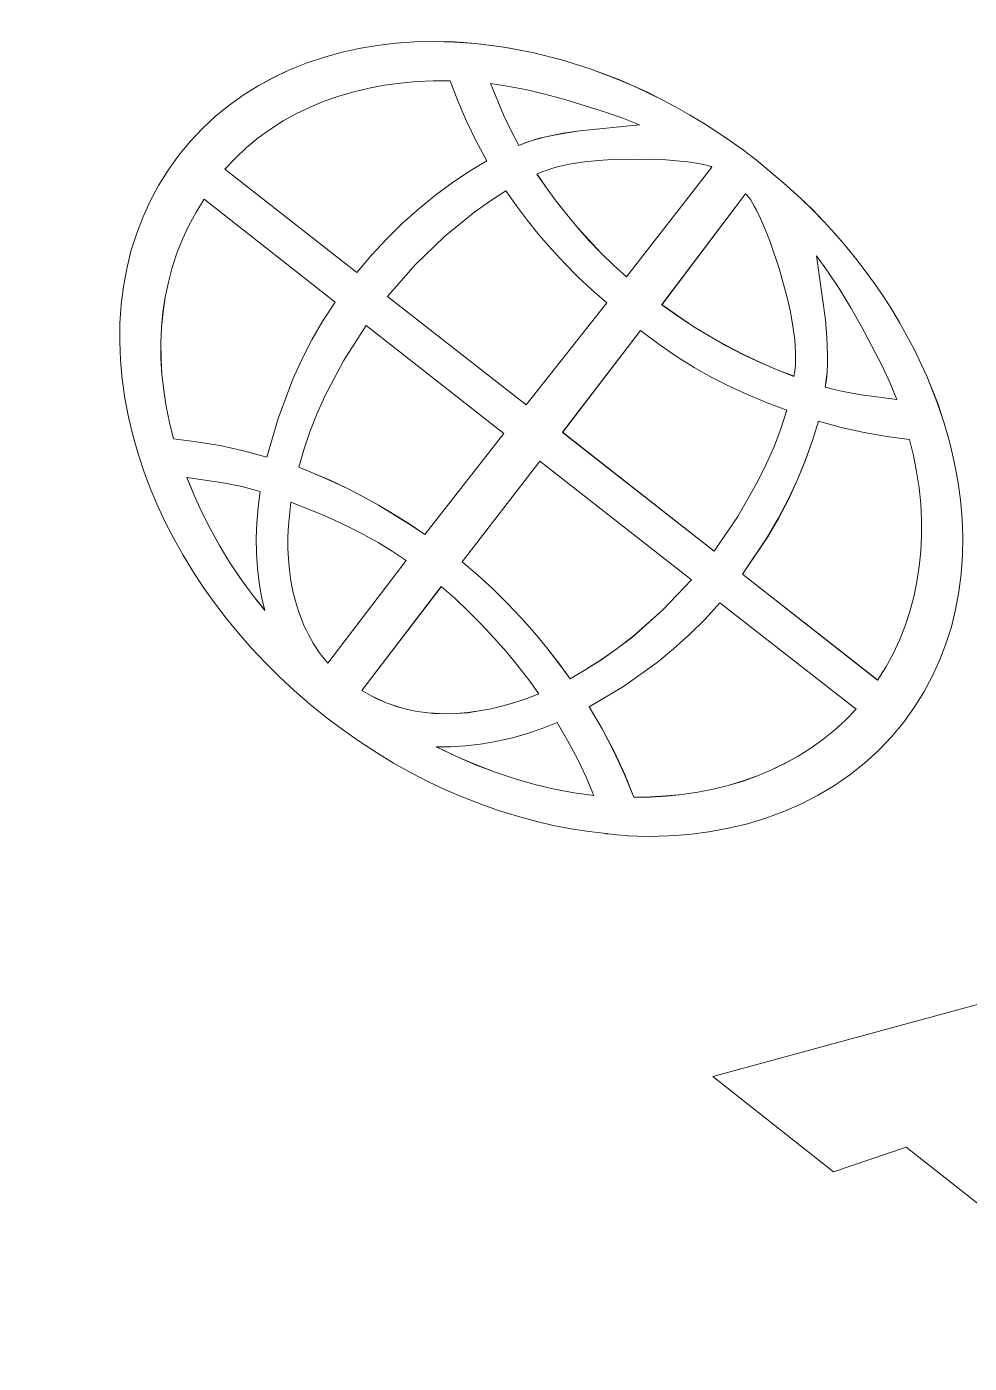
# Model space of a CAD drawing. Header units: millimetres. Extents: x -229914 to 856942, y -268655 to 87212.
# Drawn here: x -141200.6 to -141102.6, y 23760.2 to 23899.3 of the extents above; entities that cross this region are included whole.
import ezdxf

# ---------------------------------------------------------------- set-up
doc = ezdxf.new("R2010")
doc.units = ezdxf.units.MM

# ---------------------------------------------------------------- blocks, each defined once
blk = doc.blocks.new('Т912NEW')
at = {"color": 7, "linetype": 'Continuous', "lineweight": 15}
for p, q in [((-2978.85, -76.44), (-2980.5, -76.7)), ((-2978.85, -76.45), (-2980.5, -76.71)), ((-2977.18, -76.22), (-2978.85, -76.44)), ((-2977.18, -76.23), (-2978.85, -76.45)), ((-2978.85, -76.45), (-2978.85, -76.44)), ((-2975.52, -76.05), (-2977.18, -76.22)), ((-2975.52, -76.06), (-2977.18, -76.23)), ((-2977.18, -76.23), (-2977.18, -76.22)), ((-2973.85, -75.92), (-2975.52, -76.05)), ((-2973.85, -75.93), (-2975.52, -76.06)), ((-2975.52, -76.06), (-2975.52, -76.05)), ((-2972.16, -75.84), (-2973.85, -75.92)), ((-2972.16, -75.84), (-2973.85, -75.93)), ((-2973.85, -75.93), (-2973.85, -75.92)), ((-2970.45, -75.8), (-2972.16, -75.84)), ((-2970.45, -75.81), (-2972.16, -75.84)), ((-2972.16, -75.84), (-2972.16, -75.84)), ((-2966.75, -75.91), (-2970.45, -75.8)), ((-2970.45, -75.81), (-2970.45, -75.8)), ((-2966.75, -75.92), (-2970.45, -75.81)), ((-2964.41, -76.04), (-2966.75, -75.91)), ((-2966.75, -75.92), (-2966.75, -75.91)), ((-2964.41, -76.04), (-2966.75, -75.92)), ((-2962.7, -76.21), (-2964.41, -76.04)), ((-2962.7, -76.22), (-2964.41, -76.04)), ((-2964.41, -76.04), (-2964.41, -76.04)), ((-2961, -76.43), (-2962.7, -76.21)), ((-2962.7, -76.22), (-2962.7, -76.21)), ((-2961, -76.44), (-2962.7, -76.22)), ((-2959.33, -76.7), (-2961, -76.43)), ((-2961, -76.44), (-2961, -76.43)), ((-2959.33, -76.7), (-2961, -76.44)), ((-2985.32, -77.74), (-2986.88, -78.17)), ((-2985.32, -77.75), (-2986.88, -78.18)), ((-2983.74, -77.35), (-2985.32, -77.74)), ((-2983.74, -77.36), (-2985.32, -77.75)), ((-2985.32, -77.75), (-2985.32, -77.74)), ((-2982.13, -77.01), (-2983.74, -77.35)), ((-2982.13, -77.01), (-2983.74, -77.36)), ((-2983.74, -77.36), (-2983.74, -77.35)), ((-2980.5, -76.7), (-2982.13, -77.01)), ((-2980.5, -76.71), (-2982.13, -77.01)), ((-2982.13, -77.01), (-2982.13, -77.01)), ((-2980.5, -76.71), (-2980.5, -76.7)), ((-2957.68, -77.01), (-2959.33, -76.7)), ((-2957.68, -77.01), (-2959.33, -76.7)), ((-2959.33, -76.7), (-2959.33, -76.7)), ((-2956.05, -77.36), (-2957.68, -77.01)), ((-2956.05, -77.37), (-2957.68, -77.01)), ((-2957.68, -77.01), (-2957.68, -77.01)), ((-2954.44, -77.76), (-2956.05, -77.36)), ((-2956.05, -77.37), (-2956.05, -77.36)), ((-2954.44, -77.76), (-2956.05, -77.37)), ((-2952.86, -78.19), (-2954.44, -77.76)), ((-2952.86, -78.2), (-2954.44, -77.76)), ((-2954.44, -77.76), (-2954.44, -77.76)), ((-2989.92, -79.15), (-2992.84, -80.28)), ((-2989.92, -79.15), (-2992.84, -80.28)), ((-2986.88, -78.17), (-2989.92, -79.15)), ((-2986.88, -78.18), (-2989.92, -79.15)), ((-2989.92, -79.15), (-2989.92, -79.15)), ((-2986.88, -78.18), (-2986.88, -78.17)), ((-2973.83, -79.3), (-2973.75, -79.28)), ((-2973.75, -79.28), (-2973.71, -79.27)), ((-2973.71, -79.27), (-2973.7, -79.27)), ((-2973.7, -79.27), (-2973.68, -79.27)), ((-2973.68, -79.27), (-2973.67, -79.26)), ((-2973.67, -79.26), (-2973.65, -79.26)), ((-2973.65, -79.26), (-2973.47, -93.74)), ((-2969.12, -79.25), (-2969.17, -79.25)), ((-2969.17, -79.25), (-2968.79, -93.71)), ((-2969.17, -79.25), (-2968.79, -93.7)), ((-2969.07, -79.25), (-2969.12, -79.25)), ((-2969.02, -79.26), (-2969.07, -79.25)), ((-2968.96, -79.27), (-2969.02, -79.26)), ((-2968.84, -79.29), (-2968.96, -79.27)), ((-2951.3, -78.67), (-2952.86, -78.19)), ((-2952.86, -78.2), (-2952.86, -78.19)), ((-2951.3, -78.68), (-2952.86, -78.2)), ((-2949.78, -79.19), (-2951.3, -78.67)), ((-2951.3, -78.68), (-2951.3, -78.67)), ((-2949.78, -79.2), (-2951.3, -78.68)), ((-2948.28, -79.75), (-2949.78, -79.19)), ((-2949.78, -79.2), (-2949.78, -79.19)), ((-2948.28, -79.76), (-2949.78, -79.2)), ((-2992.84, -80.28), (-2995.65, -81.55)), ((-2992.84, -80.28), (-2995.65, -81.56)), ((-2992.84, -80.28), (-2992.84, -80.28)), ((-2986.73, -84.88), (-2982.25, -80.51)), ((-2986.73, -84.88), (-2982.26, -80.51)), ((-2982.25, -80.51), (-2984.05, -81.05)), ((-2977.86, -81.67), (-2975.95, -80.41)), ((-2975.95, -80.41), (-2975.15, -79.94)), ((-2975.15, -79.94), (-2974.48, -79.58)), ((-2974.48, -79.58), (-2974.21, -79.45)), ((-2974.21, -79.45), (-2974.09, -79.4)), ((-2974.09, -79.4), (-2973.98, -79.35)), ((-2973.98, -79.35), (-2973.88, -79.32)), ((-2973.88, -79.32), (-2973.83, -79.3)), ((-2968.7, -79.32), (-2968.84, -79.29)), ((-2968.56, -79.36), (-2968.7, -79.32)), ((-2968.4, -79.41), (-2968.56, -79.36)), ((-2968.05, -79.54), (-2968.4, -79.41)), ((-2967.66, -79.69), (-2968.05, -79.54)), ((-2967.23, -79.88), (-2967.66, -79.69)), ((-2966.28, -80.34), (-2967.23, -79.88)), ((-2965.2, -80.91), (-2966.28, -80.34)), ((-2957.49, -80.23), (-2959.38, -79.71)), ((-2959.38, -79.71), (-2954.49, -84.33)), ((-2959.37, -79.71), (-2954.49, -84.32)), ((-2955.43, -80.89), (-2957.49, -80.23)), ((-2945.37, -80.98), (-2948.28, -79.75)), ((-2948.28, -79.76), (-2948.28, -79.75)), ((-2945.37, -80.99), (-2948.28, -79.76)), ((-2995.65, -81.55), (-2998.33, -82.96)), ((-2995.65, -81.56), (-2998.33, -82.97)), ((-2995.65, -81.56), (-2995.65, -81.55)), ((-2985.97, -81.71), (-2989.99, -83.27)), ((-2984.05, -81.05), (-2985.97, -81.71)), ((-2980.02, -83.27), (-2977.86, -81.67)), ((-2964.05, -81.58), (-2965.2, -80.91)), ((-2961.58, -83.16), (-2964.05, -81.58)), ((-2953.29, -81.67), (-2955.43, -80.89)), ((-2951.12, -82.54), (-2953.29, -81.67)), ((-2942.59, -82.36), (-2945.37, -80.98)), ((-2945.37, -80.99), (-2945.37, -80.98)), ((-2942.59, -82.36), (-2945.37, -80.99)), ((-2998.33, -82.96), (-3000.88, -84.51)), ((-2998.33, -82.97), (-3000.88, -84.51)), ((-2998.33, -82.97), (-2998.33, -82.96)), ((-2989.99, -83.27), (-2991.96, -84.14)), ((-2982.26, -85.11), (-2980.02, -83.27)), ((-2959.06, -84.98), (-2961.58, -83.16)), ((-2946.97, -84.39), (-2951.12, -82.54)), ((-2939.94, -83.87), (-2942.59, -82.36)), ((-2939.94, -83.88), (-2942.59, -82.36)), ((-2942.59, -82.36), (-2942.59, -82.36)), ((-3000.88, -84.51), (-3002.68, -85.74)), ((-3000.88, -84.51), (-3002.68, -85.75)), ((-3000.88, -84.51), (-3000.88, -84.51)), ((-2991.96, -84.14), (-2993.83, -85.03)), ((-2954.49, -84.33), (-2954.49, -84.32)), ((-2954.49, -84.32), (-2953.22, -85.68)), ((-2954.49, -84.33), (-2953.22, -85.69)), ((-2945.13, -85.31), (-2946.97, -84.39)), ((-2938.13, -85.05), (-2939.94, -83.87)), ((-2939.94, -83.88), (-2939.94, -83.87)), ((-2938.13, -85.05), (-2939.94, -83.88)), ((-3002.68, -85.74), (-3004.4, -87.04)), ((-3002.68, -85.75), (-3004.4, -87.04)), ((-3002.68, -85.75), (-3002.68, -85.74)), ((-2995.56, -85.93), (-2997.07, -86.81)), ((-2993.83, -85.03), (-2995.56, -85.93)), ((-2989.01, -87.43), (-2987.92, -86.14)), ((-2989.01, -87.44), (-2987.92, -86.15)), ((-2987.92, -86.15), (-2986.73, -84.88)), ((-2987.92, -86.14), (-2986.73, -84.88)), ((-2987.92, -86.15), (-2987.92, -86.14)), ((-2986.73, -84.88), (-2986.73, -84.88)), ((-2984.35, -87.1), (-2983.33, -86.09)), ((-2983.33, -86.09), (-2982.26, -85.11)), ((-2957.86, -85.95), (-2959.06, -84.98)), ((-2956.73, -86.95), (-2957.86, -85.95)), ((-2953.22, -85.68), (-2952.03, -87.07)), ((-2953.22, -85.69), (-2953.22, -85.68)), ((-2953.22, -85.69), (-2952.03, -87.07)), ((-2943.52, -86.2), (-2946.72, -88.14)), ((-2943.53, -86.2), (-2946.72, -88.13)), ((-2943.52, -86.2), (-2945.13, -85.31)), ((-2936.39, -86.29), (-2938.13, -85.05)), ((-2936.39, -86.3), (-2938.13, -85.05)), ((-2938.13, -85.05), (-2938.13, -85.05)), ((-3004.4, -87.04), (-3005.93, -88.32)), ((-3004.4, -87.04), (-3005.93, -88.33)), ((-3004.4, -87.04), (-3004.4, -87.04)), ((-2997.07, -86.81), (-2994, -88.51)), ((-2997.07, -86.81), (-2994, -88.51)), ((-2989.52, -88.08), (-2989.01, -87.43)), ((-2989.52, -88.09), (-2989.01, -87.44)), ((-2989.01, -87.44), (-2989.01, -87.43)), ((-2985.3, -88.12), (-2984.35, -87.1)), ((-2955.69, -87.96), (-2956.73, -86.95)), ((-2952.03, -87.07), (-2951.49, -87.77)), ((-2952.03, -87.07), (-2951.49, -87.76)), ((-2952.03, -87.07), (-2952.03, -87.07)), ((-2934.8, -87.55), (-2936.39, -86.29)), ((-2936.39, -86.3), (-2936.39, -86.29)), ((-2934.8, -87.55), (-2936.39, -86.3)), ((-2933.28, -88.86), (-2934.8, -87.55)), ((-2933.28, -88.87), (-2934.8, -87.55)), ((-2934.8, -87.55), (-2934.8, -87.55)), ((-3005.93, -88.32), (-3007.39, -89.66)), ((-3005.93, -88.33), (-3007.39, -89.66)), ((-3005.93, -88.33), (-3005.93, -88.32)), ((-2994, -88.51), (-2992.39, -89.3)), ((-2994, -88.51), (-2992.39, -89.3)), ((-2994, -88.51), (-2994, -88.51)), ((-2990.39, -89.37), (-2989.98, -88.73)), ((-2990.39, -89.38), (-2989.98, -88.74)), ((-2989.98, -88.73), (-2989.52, -88.08)), ((-2989.98, -88.74), (-2989.52, -88.09)), ((-2989.98, -88.74), (-2989.98, -88.73)), ((-2989.52, -88.09), (-2989.52, -88.08)), ((-2986.14, -89.15), (-2985.3, -88.12)), ((-2954.76, -88.98), (-2955.69, -87.96)), ((-2954.36, -89.49), (-2954.76, -88.98)), ((-2951.49, -87.76), (-2950.99, -88.45)), ((-2951.49, -87.77), (-2951.49, -87.76)), ((-2951.49, -87.77), (-2950.99, -88.46)), ((-2950.99, -88.45), (-2950.55, -89.14)), ((-2950.99, -88.46), (-2950.99, -88.45)), ((-2950.99, -88.46), (-2950.55, -89.15)), ((-2949.26, -89.43), (-2948.39, -89.02)), ((-2949.26, -89.43), (-2948.39, -89.02)), ((-2948.39, -89.02), (-2946.72, -88.13)), ((-2948.39, -89.02), (-2946.72, -88.14)), ((-2948.39, -89.02), (-2948.39, -89.02)), ((-2946.72, -88.14), (-2946.72, -88.13)), ((-2939.91, -88.62), (-2941.93, -89.85)), ((-2938.54, -89.69), (-2939.91, -88.62)), ((-2931.84, -90.23), (-2933.28, -88.86)), ((-2933.28, -88.87), (-2933.28, -88.86)), ((-2931.84, -90.24), (-2933.28, -88.87)), ((-3007.39, -89.66), (-3008.77, -91.05)), ((-3007.39, -89.66), (-3008.77, -91.05)), ((-3007.39, -89.66), (-3007.39, -89.66)), ((-3001.9, -90.29), (-3003.19, -91.42)), ((-3000.54, -89.2), (-3001.9, -90.29)), ((-2998.61, -90.33), (-3000.54, -89.2)), ((-2996.58, -91.41), (-2998.61, -90.33)), ((-2990.74, -90.02), (-2992.39, -89.3)), ((-2990.74, -90.01), (-2992.39, -89.3)), ((-2992.39, -89.3), (-2992.39, -89.3)), ((-2990.74, -90.01), (-2990.39, -89.37)), ((-2990.74, -90.02), (-2990.39, -89.38)), ((-2990.74, -90.02), (-2990.74, -90.01)), ((-2990.39, -89.38), (-2990.39, -89.37)), ((-2987.15, -90.67), (-2986.85, -90.17)), ((-2986.85, -90.17), (-2986.51, -89.66)), ((-2986.51, -89.66), (-2986.14, -89.15)), ((-2953.99, -89.99), (-2954.36, -89.49)), ((-2953.66, -90.49), (-2953.99, -89.99)), ((-2950.55, -89.14), (-2950.16, -89.82)), ((-2950.55, -89.15), (-2950.55, -89.14)), ((-2950.55, -89.15), (-2950.16, -89.82)), ((-2950.16, -89.82), (-2949.26, -89.43)), ((-2950.16, -89.82), (-2949.26, -89.43)), ((-2950.16, -89.82), (-2950.16, -89.82)), ((-2949.26, -89.43), (-2949.26, -89.43)), ((-2941.93, -89.85), (-2944.05, -91.01)), ((-2937.23, -90.8), (-2938.54, -89.69)), ((-2930.49, -91.65), (-2931.84, -90.23)), ((-2931.84, -90.24), (-2931.84, -90.23)), ((-2930.49, -91.66), (-2931.84, -90.24)), ((-3008.77, -91.05), (-3010.05, -92.48)), ((-3008.77, -91.05), (-3010.05, -92.49)), ((-3008.77, -91.05), (-3008.77, -91.05)), ((-3003.19, -91.42), (-3004.41, -92.59)), ((-2994.49, -92.42), (-2996.58, -91.41)), ((-2987.41, -91.17), (-2987.15, -90.67)), ((-2987.41, -91.17), (-2985.76, -91.67)), ((-2987.4, -91.17), (-2985.76, -91.66)), ((-2984.09, -92.12), (-2985.76, -91.66)), ((-2985.76, -91.67), (-2985.76, -91.66)), ((-2984.09, -92.13), (-2985.76, -91.67)), ((-2957.02, -92.03), (-2955.17, -91.53)), ((-2957.02, -92.04), (-2955.17, -91.54)), ((-2953.39, -90.97), (-2955.17, -91.53)), ((-2953.39, -90.98), (-2955.17, -91.54)), ((-2955.17, -91.54), (-2955.17, -91.53)), ((-2953.39, -90.98), (-2953.66, -90.49)), ((-2944.05, -91.01), (-2946.24, -92.08)), ((-2935.98, -91.95), (-2937.23, -90.8)), ((-2929.23, -93.13), (-2930.49, -91.65)), ((-2930.49, -91.66), (-2930.49, -91.65)), ((-2929.23, -93.13), (-2930.49, -91.66)), ((-3010.05, -92.48), (-3011.25, -93.97)), ((-3010.05, -92.49), (-3011.25, -93.98)), ((-3010.05, -92.49), (-3010.05, -92.48)), ((-3004.41, -92.59), (-3005.57, -93.8)), ((-2992.35, -93.32), (-2994.49, -92.42)), ((-2982.38, -92.53), (-2984.09, -92.12)), ((-2984.09, -92.13), (-2984.09, -92.12)), ((-2982.38, -92.53), (-2984.09, -92.13)), ((-2980.65, -92.89), (-2982.38, -92.53)), ((-2980.65, -92.88), (-2982.38, -92.53)), ((-2982.38, -92.53), (-2982.38, -92.53)), ((-2978.89, -93.18), (-2980.65, -92.88)), ((-2980.65, -92.89), (-2980.65, -92.88)), ((-2978.89, -93.19), (-2980.65, -92.89)), ((-2977.11, -93.43), (-2978.89, -93.18)), ((-2978.89, -93.19), (-2978.89, -93.18)), ((-2977.11, -93.44), (-2978.89, -93.19)), ((-2964.76, -93.42), (-2962.78, -93.17)), ((-2964.76, -93.42), (-2962.78, -93.17)), ((-2962.78, -93.17), (-2960.82, -92.85)), ((-2962.78, -93.17), (-2960.82, -92.86)), ((-2962.78, -93.17), (-2962.78, -93.17)), ((-2960.82, -92.85), (-2958.9, -92.47)), ((-2960.82, -92.86), (-2958.9, -92.48)), ((-2960.82, -92.86), (-2960.82, -92.85)), ((-2958.9, -92.47), (-2957.02, -92.03)), ((-2958.9, -92.48), (-2957.02, -92.04)), ((-2958.9, -92.48), (-2958.9, -92.47)), ((-2957.02, -92.04), (-2957.02, -92.03)), ((-2948.5, -93.05), (-2946.24, -92.08)), ((-2948.5, -93.05), (-2947.72, -95.01)), ((-2948.5, -93.05), (-2947.72, -95)), ((-2934.81, -93.15), (-2935.98, -91.95)), ((-2933.71, -94.4), (-2934.81, -93.15)), ((-2928.06, -94.65), (-2929.23, -93.13)), ((-2928.06, -94.65), (-2929.23, -93.13)), ((-2929.23, -93.13), (-2929.23, -93.13)), ((-3011.25, -93.97), (-3012.36, -95.5)), ((-3011.25, -93.98), (-3012.36, -95.51)), ((-3011.25, -93.98), (-3011.25, -93.97)), ((-3005.57, -93.8), (-3006.65, -95.05)), ((-2992.35, -93.32), (-2993.09, -95.3)), ((-2992.35, -93.32), (-2993.09, -95.29)), ((-2988.86, -94.55), (-2989.47, -96.37)), ((-2988.86, -94.55), (-2987.03, -95.09)), ((-2975.29, -93.61), (-2977.11, -93.43)), ((-2977.11, -93.44), (-2977.11, -93.43)), ((-2975.29, -93.62), (-2977.11, -93.44)), ((-2973.47, -93.73), (-2975.29, -93.61)), ((-2975.29, -93.62), (-2975.29, -93.61)), ((-2973.47, -93.74), (-2975.29, -93.62)), ((-2968.79, -93.7), (-2966.76, -93.59)), ((-2968.79, -93.71), (-2966.76, -93.6)), ((-2968.79, -93.71), (-2968.79, -93.7)), ((-2966.76, -93.6), (-2964.76, -93.42)), ((-2966.76, -93.59), (-2964.76, -93.42)), ((-2966.76, -93.6), (-2966.76, -93.59)), ((-2964.76, -93.42), (-2964.76, -93.42)), ((-2951.78, -94.21), (-2953.87, -94.87)), ((-2951.78, -94.21), (-2951.1, -96.02)), ((-2932.68, -95.68), (-2933.71, -94.4)), ((-3012.36, -95.5), (-3013.38, -97.08)), ((-3012.36, -95.51), (-3013.38, -97.09)), ((-3012.36, -95.51), (-3012.36, -95.5)), ((-3006.65, -95.05), (-3007.66, -96.34)), ((-2993.75, -97.34), (-2993.09, -95.29)), ((-2993.75, -97.35), (-2993.09, -95.3)), ((-2993.09, -95.3), (-2993.09, -95.29)), ((-2987.03, -95.09), (-2985.17, -95.56)), ((-2985.17, -95.56), (-2983.28, -95.98)), ((-2983.28, -95.98), (-2981.36, -96.33)), ((-2957.95, -95.96), (-2959.99, -96.38)), ((-2955.92, -95.46), (-2957.95, -95.96)), ((-2953.87, -94.87), (-2955.92, -95.46)), ((-2947.72, -95), (-2947.03, -97.03)), ((-2947.72, -95.01), (-2947.72, -95)), ((-2947.72, -95.01), (-2947.03, -97.04)), ((-2931.73, -97), (-2932.68, -95.68)), ((-2926.99, -96.21), (-2928.06, -94.65)), ((-2926.99, -96.22), (-2928.06, -94.65)), ((-2928.06, -94.65), (-2928.06, -94.65)), ((-3013.38, -97.08), (-3014.3, -98.7)), ((-3013.38, -97.09), (-3014.3, -98.7)), ((-3013.38, -97.09), (-3013.38, -97.08)), ((-3007.66, -96.34), (-3008.6, -97.66)), ((-2994.31, -99.46), (-2993.75, -97.34)), ((-2994.31, -99.46), (-2993.75, -97.35)), ((-2993.75, -97.35), (-2993.75, -97.34)), ((-2990.02, -98.27), (-2989.47, -96.37)), ((-2981.36, -96.33), (-2979.41, -96.62)), ((-2979.41, -96.62), (-2977.43, -96.86)), ((-2977.43, -96.86), (-2975.43, -97.03)), ((-2975.43, -97.03), (-2973.39, -97.14)), ((-2973.39, -97.14), (-2973.33, -110.65)), ((-2966.48, -97.12), (-2968.87, -97.19)), ((-2968.87, -97.19), (-2968.6, -110.54)), ((-2968.87, -97.19), (-2968.6, -110.53)), ((-2964.23, -96.96), (-2966.48, -97.12)), ((-2962.08, -96.71), (-2964.23, -96.96)), ((-2959.99, -96.38), (-2962.08, -96.71)), ((-2950.49, -97.9), (-2951.1, -96.02)), ((-2947.03, -97.03), (-2946.41, -99.13)), ((-2947.03, -97.04), (-2947.03, -97.03)), ((-2947.03, -97.04), (-2946.41, -99.13)), ((-2930.86, -98.35), (-2931.73, -97)), ((-2926.01, -97.82), (-2926.99, -96.21)), ((-2926.99, -96.22), (-2926.99, -96.21)), ((-2926.01, -97.83), (-2926.99, -96.22)), ((-3014.3, -98.7), (-3015.11, -100.35)), ((-3014.3, -98.7), (-3015.11, -100.36)), ((-3014.3, -98.7), (-3014.3, -98.7)), ((-3008.6, -97.66), (-3009.45, -99.02)), ((-2990.89, -102.24), (-2990.02, -98.27)), ((-2949.97, -99.84), (-2950.49, -97.9)), ((-2930.06, -99.74), (-2930.86, -98.35)), ((-2925.13, -99.48), (-2926.01, -97.82)), ((-2926.01, -97.83), (-2926.01, -97.82)), ((-2925.13, -99.48), (-2926.01, -97.83)), ((-3009.45, -99.02), (-3010.22, -100.41)), ((-2994.79, -101.64), (-2994.31, -99.46)), ((-2994.79, -101.64), (-2994.31, -99.46)), ((-2994.31, -99.46), (-2994.31, -99.46)), ((-2949.52, -101.85), (-2949.97, -99.84)), ((-2946.41, -99.13), (-2945.89, -101.29)), ((-2946.41, -99.13), (-2945.89, -101.28)), ((-2946.41, -99.13), (-2946.41, -99.13)), ((-2929.35, -101.16), (-2930.06, -99.74)), ((-2924.35, -101.17), (-2925.13, -99.48)), ((-2924.35, -101.17), (-2925.13, -99.48)), ((-2925.13, -99.48), (-2925.13, -99.48)), ((-3015.11, -100.35), (-3015.82, -102.04)), ((-3015.11, -100.36), (-3015.82, -102.05)), ((-3015.11, -100.36), (-3015.11, -100.35)), ((-3010.22, -100.41), (-3010.91, -101.83)), ((-2945.89, -101.28), (-2945.46, -103.49)), ((-2945.89, -101.29), (-2945.89, -101.28)), ((-2945.89, -101.29), (-2945.46, -103.5)), ((-2928.71, -102.62), (-2929.35, -101.16)), ((-2923.69, -102.89), (-2924.35, -101.17)), ((-2923.69, -102.9), (-2924.35, -101.17)), ((-2924.35, -101.17), (-2924.35, -101.17)), ((-3015.82, -102.04), (-3016.43, -103.77)), ((-3015.82, -102.05), (-3016.43, -103.78)), ((-3015.82, -102.05), (-3015.82, -102.04)), ((-3010.91, -101.83), (-3011.51, -103.28)), ((-2995.17, -103.87), (-2994.79, -101.64)), ((-2995.17, -103.87), (-2994.79, -101.64)), ((-2994.79, -101.64), (-2994.79, -101.64)), ((-2991.44, -106.44), (-2990.89, -102.24)), ((-2948.88, -106.01), (-2949.52, -101.85)), ((-2928.17, -104.1), (-2928.71, -102.62)), ((-2923.13, -104.66), (-2923.69, -102.89)), ((-2923.69, -102.9), (-2923.69, -102.89)), ((-2923.13, -104.66), (-2923.69, -102.9)), ((-3016.43, -103.77), (-3016.93, -105.53)), ((-3016.43, -103.78), (-3016.93, -105.54)), ((-3016.43, -103.78), (-3016.43, -103.77)), ((-3011.51, -103.28), (-3012.02, -104.77)), ((-2995.44, -106.16), (-2995.17, -103.87)), ((-2995.44, -106.15), (-2995.17, -103.87)), ((-2995.17, -103.87), (-2995.17, -103.87)), ((-2945.46, -103.49), (-2945.12, -105.75)), ((-2945.46, -103.5), (-2945.46, -103.49)), ((-2945.46, -103.5), (-2945.12, -105.76)), ((-2927.72, -105.61), (-2928.17, -104.1)), ((-3016.93, -105.53), (-3017.32, -107.32)), ((-3016.93, -105.54), (-3017.32, -107.32)), ((-3016.93, -105.54), (-3016.93, -105.53)), ((-3012.02, -104.77), (-3012.44, -106.28)), ((-2927.35, -107.14), (-2927.72, -105.61)), ((-2922.68, -106.45), (-2923.13, -104.66)), ((-2922.68, -106.46), (-2923.13, -104.66)), ((-2923.13, -104.66), (-2923.13, -104.66)), ((-3012.44, -106.28), (-3012.77, -107.82)), ((-2995.62, -108.47), (-2995.44, -106.15)), ((-2995.62, -108.48), (-2995.44, -106.16)), ((-2995.44, -106.16), (-2995.44, -106.15)), ((-2991.64, -110.8), (-2991.44, -106.44)), ((-2948.56, -110.38), (-2948.88, -106.01)), ((-2945.12, -105.75), (-2944.76, -110.42)), ((-2945.12, -105.76), (-2945.12, -105.75)), ((-2945.12, -105.76), (-2944.76, -110.43)), ((-2922.36, -108.28), (-2922.68, -106.45)), ((-2922.68, -106.46), (-2922.68, -106.45)), ((-2922.36, -108.28), (-2922.68, -106.46)), ((-3017.32, -107.32), (-3017.59, -109.13)), ((-3017.32, -107.32), (-3017.59, -109.14)), ((-3017.32, -107.32), (-3017.32, -107.32)), ((-3012.77, -107.82), (-3012.99, -109.39)), ((-2995.69, -110.84), (-2995.62, -108.47)), ((-2995.69, -110.84), (-2995.62, -108.48)), ((-2995.62, -108.48), (-2995.62, -108.47)), ((-2927.07, -108.7), (-2927.35, -107.14)), ((-2922.14, -110.13), (-2922.36, -108.28)), ((-2922.14, -110.13), (-2922.36, -108.28)), ((-2922.36, -108.28), (-2922.36, -108.28)), ((-3017.59, -109.13), (-3017.74, -110.97)), ((-3017.59, -109.14), (-3017.74, -110.98)), ((-3017.59, -109.14), (-3017.59, -109.13)), ((-3012.99, -109.39), (-3013.12, -110.98)), ((-2926.89, -110.29), (-2927.07, -108.7)), ((-3017.74, -110.97), (-3017.78, -112.84)), ((-3017.74, -110.98), (-3017.78, -112.84)), ((-3017.74, -110.98), (-3017.74, -110.97)), ((-3013.12, -110.98), (-2995.69, -110.84)), ((-3013.12, -110.98), (-2995.69, -110.84)), ((-2995.69, -110.84), (-2995.69, -110.84)), ((-2973.33, -110.65), (-2991.64, -110.8)), ((-2973.33, -110.65), (-2991.64, -110.8)), ((-2968.6, -110.53), (-2948.56, -110.37)), ((-2968.6, -110.54), (-2948.56, -110.38)), ((-2968.6, -110.54), (-2968.6, -110.53)), ((-2944.76, -110.42), (-2926.89, -110.28)), ((-2944.76, -110.43), (-2926.89, -110.29)), ((-2944.76, -110.43), (-2944.76, -110.42)), ((-2922.05, -112.01), (-2922.14, -110.13)), ((-2922.05, -112.01), (-2922.14, -110.13)), ((-2922.14, -110.13), (-2922.14, -110.13)), ((-2922.09, -114), (-2922.05, -112.01)), ((-2922.05, -112.01), (-2922.05, -112.01)), ((-3017.78, -112.84), (-3017.69, -114.73)), ((-3017.78, -112.84), (-3017.78, -112.84)), ((-2926.76, -114.06), (-2944.73, -114.23)), ((-2926.91, -115.61), (-2926.76, -114.06)), ((-2926.91, -115.61), (-2926.76, -114.06)), ((-2922.27, -115.97), (-2922.09, -114)), ((-3017.69, -114.73), (-3017.48, -116.6)), ((-3012.88, -114.78), (-2995.54, -114.65)), ((-3012.69, -116.36), (-3012.88, -114.78)), ((-3012.69, -116.35), (-3012.88, -114.78)), ((-2995.54, -114.65), (-2995.32, -116.97)), ((-2991.5, -114.57), (-2973.31, -114.42)), ((-2991.06, -118.9), (-2991.5, -114.57)), ((-2991.06, -118.89), (-2991.5, -114.57)), ((-2973.31, -114.42), (-2973.16, -127.78)), ((-2948.56, -114.18), (-2968.58, -114.34)), ((-2968.58, -114.34), (-2968.36, -127.57)), ((-2968.58, -114.34), (-2968.36, -127.56)), ((-2948.92, -118.5), (-2948.56, -114.18)), ((-2948.92, -118.49), (-2948.56, -114.18)), ((-2944.73, -114.23), (-2944.88, -116.52)), ((-3017.48, -116.6), (-3017.14, -118.44)), ((-3012.41, -117.91), (-3012.69, -116.35)), ((-3012.69, -116.36), (-3012.69, -116.35)), ((-3012.41, -117.91), (-3012.69, -116.36)), ((-2944.88, -116.52), (-2945.15, -118.77)), ((-2927.16, -117.15), (-2926.91, -115.61)), ((-2927.16, -117.14), (-2926.91, -115.61)), ((-2926.91, -115.61), (-2926.91, -115.61)), ((-2922.58, -117.91), (-2922.27, -115.97)), ((-3012.03, -119.44), (-3012.41, -117.91)), ((-3012.03, -119.44), (-3012.41, -117.91)), ((-3012.41, -117.91), (-3012.41, -117.91)), ((-2995.32, -116.97), (-2994.98, -119.25)), ((-2927.49, -118.66), (-2927.16, -117.14)), ((-2927.49, -118.67), (-2927.16, -117.15)), ((-2927.16, -117.15), (-2927.16, -117.14)), ((-2923.01, -119.81), (-2922.58, -117.91)), ((-3017.14, -118.44), (-3016.69, -120.24)), ((-3011.58, -120.94), (-3012.03, -119.44)), ((-3011.58, -120.94), (-3012.03, -119.44)), ((-3012.03, -119.44), (-3012.03, -119.44)), ((-2994.98, -119.25), (-2994.53, -121.48)), ((-2990.28, -123), (-2991.06, -118.89)), ((-2991.06, -118.9), (-2991.06, -118.89)), ((-2990.28, -123.01), (-2991.06, -118.9)), ((-2949.63, -122.61), (-2948.92, -118.49)), ((-2949.63, -122.62), (-2948.92, -118.5)), ((-2948.92, -118.5), (-2948.92, -118.49)), ((-2945.15, -118.77), (-2945.52, -120.98)), ((-2927.92, -120.15), (-2927.49, -118.66)), ((-2927.92, -120.16), (-2927.49, -118.67)), ((-2927.49, -118.67), (-2927.49, -118.66)), ((-3016.69, -120.24), (-3016.12, -122.01)), ((-3011.03, -122.41), (-3011.58, -120.94)), ((-3011.03, -122.41), (-3011.58, -120.94)), ((-3011.58, -120.94), (-3011.58, -120.94)), ((-2945.52, -120.98), (-2945.98, -123.14)), ((-2928.43, -121.62), (-2927.92, -120.15)), ((-2928.43, -121.63), (-2927.92, -120.16)), ((-2927.92, -120.16), (-2927.92, -120.15)), ((-2923.57, -121.68), (-2923.01, -119.81)), ((-3016.12, -122.01), (-3015.45, -123.75)), ((-3010.4, -123.85), (-3011.03, -122.41)), ((-3011.03, -122.41), (-3011.03, -122.41)), ((-2994.53, -121.48), (-2993.99, -123.66)), ((-2929.03, -123.06), (-2928.43, -121.62)), ((-2929.03, -123.07), (-2928.43, -121.63)), ((-2928.43, -121.63), (-2928.43, -121.62)), ((-2924.26, -123.52), (-2923.57, -121.68)), ((-3015.45, -123.75), (-3014.66, -125.45)), ((-3010.4, -123.85), (-3011.03, -122.41)), ((-2993.99, -123.66), (-2992.64, -127.84)), ((-2989.77, -124.97), (-2990.28, -123)), ((-2990.28, -123.01), (-2990.28, -123)), ((-2989.77, -124.97), (-2990.28, -123.01)), ((-2950.12, -124.59), (-2949.63, -122.61)), ((-2950.12, -124.59), (-2949.63, -122.62)), ((-2949.63, -122.62), (-2949.63, -122.61)), ((-2945.98, -123.14), (-2947.17, -127.28)), ((-2929.71, -124.48), (-2929.03, -123.06)), ((-2929.71, -124.48), (-2929.03, -123.07)), ((-2929.03, -123.07), (-2929.03, -123.06)), ((-2925.06, -125.31), (-2924.26, -123.52)), ((-3009.69, -125.26), (-3010.4, -123.85)), ((-3009.69, -125.26), (-3010.4, -123.85)), ((-3010.4, -123.85), (-3010.4, -123.85)), ((-2989.18, -126.88), (-2989.77, -124.97)), ((-2989.18, -126.87), (-2989.77, -124.97)), ((-2989.77, -124.97), (-2989.77, -124.97)), ((-2950.68, -126.5), (-2950.12, -124.59)), ((-2950.68, -126.49), (-2950.12, -124.59)), ((-2950.12, -124.59), (-2950.12, -124.59)), ((-2930.47, -125.87), (-2929.71, -124.48)), ((-2930.47, -125.86), (-2929.71, -124.48)), ((-2929.71, -124.48), (-2929.71, -124.48)), ((-3014.66, -125.45), (-3013.78, -127.11)), ((-3008.9, -126.64), (-3009.69, -125.26)), ((-3008.9, -126.63), (-3009.69, -125.26)), ((-3009.69, -125.26), (-3009.69, -125.26)), ((-2951.31, -128.34), (-2950.68, -126.49)), ((-2951.31, -128.34), (-2950.68, -126.5)), ((-2950.68, -126.5), (-2950.68, -126.49)), ((-2931.3, -127.21), (-2930.47, -125.86)), ((-2931.3, -127.22), (-2930.47, -125.87)), ((-2930.47, -125.87), (-2930.47, -125.86)), ((-2925.99, -127.06), (-2925.06, -125.31)), ((-2914.61, -153.25), (-2894.13, -125.29)), ((-2914.61, -153.25), (-2894.13, -125.3)), ((-3013.78, -127.11), (-3012.78, -128.73)), ((-3008.03, -127.97), (-3008.9, -126.63)), ((-3008.9, -126.64), (-3008.9, -126.63)), ((-3008.03, -127.98), (-3008.9, -126.64)), ((-3007.08, -129.27), (-3008.03, -127.97)), ((-3008.03, -127.98), (-3008.03, -127.97)), ((-2992.64, -127.84), (-2991.04, -131.72)), ((-2988.52, -128.71), (-2989.18, -126.87)), ((-2989.18, -126.88), (-2989.18, -126.87)), ((-2988.52, -128.71), (-2989.18, -126.88)), ((-2975.06, -127.92), (-2976.95, -128.13)), ((-2975.06, -127.93), (-2976.95, -128.14)), ((-2973.16, -127.77), (-2975.06, -127.92)), ((-2973.16, -127.78), (-2975.06, -127.93)), ((-2975.06, -127.93), (-2975.06, -127.92)), ((-2968.36, -127.56), (-2966.23, -127.64)), ((-2968.36, -127.57), (-2968.36, -127.56)), ((-2968.36, -127.57), (-2966.23, -127.64)), ((-2966.23, -127.64), (-2964.11, -127.79)), ((-2966.23, -127.64), (-2964.11, -127.79)), ((-2966.23, -127.64), (-2966.23, -127.64)), ((-2964.11, -127.79), (-2962.02, -128.02)), ((-2964.11, -127.79), (-2962.02, -128.01)), ((-2964.11, -127.79), (-2964.11, -127.79)), ((-2947.17, -127.28), (-2948.63, -131.15)), ((-2932.22, -128.53), (-2931.3, -127.21)), ((-2932.22, -128.54), (-2931.3, -127.22)), ((-2931.3, -127.22), (-2931.3, -127.21)), ((-2927.02, -128.77), (-2925.99, -127.06)), ((-3012.78, -128.73), (-3011.69, -130.31)), ((-3007.08, -129.28), (-3008.03, -127.98)), ((-3006.05, -130.54), (-3007.08, -129.27)), ((-3007.08, -129.28), (-3007.08, -129.27)), ((-3006.05, -130.55), (-3007.08, -129.28)), ((-2987.79, -130.47), (-2988.52, -128.71)), ((-2987.79, -130.47), (-2988.52, -128.71)), ((-2988.52, -128.71), (-2988.52, -128.71)), ((-2982.52, -129.07), (-2984.32, -129.49)), ((-2982.52, -129.07), (-2984.32, -129.48)), ((-2980.69, -128.7), (-2982.52, -129.07)), ((-2980.69, -128.71), (-2982.52, -129.07)), ((-2982.52, -129.07), (-2982.52, -129.07)), ((-2978.83, -128.39), (-2980.69, -128.71)), ((-2978.83, -128.39), (-2980.69, -128.7)), ((-2980.69, -128.71), (-2980.69, -128.7)), ((-2976.95, -128.13), (-2978.83, -128.39)), ((-2976.95, -128.14), (-2978.83, -128.39)), ((-2978.83, -128.39), (-2978.83, -128.39)), ((-2976.95, -128.14), (-2976.95, -128.13)), ((-2962.02, -128.01), (-2959.94, -128.31)), ((-2962.02, -128.02), (-2962.02, -128.01)), ((-2962.02, -128.02), (-2959.94, -128.32)), ((-2959.94, -128.31), (-2957.89, -128.67)), ((-2959.94, -128.32), (-2959.94, -128.31)), ((-2959.94, -128.32), (-2957.89, -128.68)), ((-2957.89, -128.67), (-2955.89, -129.09)), ((-2957.89, -128.68), (-2957.89, -128.67)), ((-2957.89, -128.68), (-2955.89, -129.1)), ((-2955.89, -129.09), (-2953.92, -129.57)), ((-2955.89, -129.1), (-2955.89, -129.09)), ((-2955.89, -129.1), (-2953.92, -129.58)), ((-2952, -130.11), (-2951.31, -128.34)), ((-2952, -130.1), (-2951.31, -128.34)), ((-2951.31, -128.34), (-2951.31, -128.34)), ((-2933.2, -129.81), (-2932.22, -128.53)), ((-2933.2, -129.82), (-2932.22, -128.54)), ((-2932.22, -128.54), (-2932.22, -128.53)), ((-2928.16, -130.42), (-2927.02, -128.77)), ((-3011.69, -130.31), (-3010.51, -131.84)), ((-3004.95, -131.77), (-3006.05, -130.54)), ((-3006.05, -130.55), (-3006.05, -130.54)), ((-3004.95, -131.77), (-3006.05, -130.55)), ((-2987.79, -130.47), (-2986.07, -129.95)), ((-2987.79, -130.47), (-2986.07, -129.96)), ((-2987.79, -130.47), (-2987.79, -130.47)), ((-2984.32, -129.48), (-2986.07, -129.95)), ((-2984.32, -129.49), (-2986.07, -129.96)), ((-2986.07, -129.96), (-2986.07, -129.95)), ((-2984.32, -129.49), (-2984.32, -129.48)), ((-2952, -130.1), (-2953.92, -129.57)), ((-2953.92, -129.58), (-2953.92, -129.57)), ((-2952, -130.11), (-2953.92, -129.58)), ((-2952, -130.11), (-2952, -130.1)), ((-2934.26, -131.06), (-2933.2, -129.81)), ((-2934.26, -131.06), (-2933.2, -129.82)), ((-2933.2, -129.82), (-2933.2, -129.81)), ((-2929.42, -132.02), (-2928.16, -130.42)), ((-3010.51, -131.84), (-3009.23, -133.31)), ((-3003.77, -132.96), (-3004.95, -131.77)), ((-3003.77, -132.95), (-3004.95, -131.77)), ((-3004.95, -131.77), (-3004.95, -131.77)), ((-2991.04, -131.71), (-2993.36, -132.7)), ((-2991.04, -131.72), (-2993.36, -132.71)), ((-2979.8, -132.07), (-2981.44, -132.45)), ((-2978.15, -131.74), (-2979.8, -132.07)), ((-2976.46, -131.46), (-2978.15, -131.74)), ((-2974.75, -131.24), (-2976.46, -131.46)), ((-2973.02, -131.09), (-2974.75, -131.24)), ((-2972.73, -144.54), (-2973.02, -131.09)), ((-2966.56, -131.04), (-2968.47, -130.96)), ((-2968.19, -144.55), (-2968.47, -130.96)), ((-2968.19, -144.54), (-2968.46, -130.96)), ((-2964.64, -131.2), (-2966.56, -131.04)), ((-2962.72, -131.42), (-2964.64, -131.2)), ((-2960.81, -131.7), (-2962.72, -131.42)), ((-2958.93, -132.05), (-2960.81, -131.7)), ((-2957.09, -132.44), (-2958.93, -132.05)), ((-2948.63, -131.14), (-2946.15, -132.11)), ((-2948.63, -131.15), (-2946.15, -132.11)), ((-2946.15, -132.11), (-2943.71, -133.19)), ((-2946.15, -132.11), (-2943.71, -133.18)), ((-2946.15, -132.11), (-2946.15, -132.11)), ((-2935.39, -132.27), (-2934.26, -131.06)), ((-2935.39, -132.26), (-2934.26, -131.06)), ((-2934.26, -131.06), (-2934.26, -131.06)), ((-2930.77, -133.58), (-2929.42, -132.02)), ((-3009.23, -133.31), (-3007.87, -134.74)), ((-3002.52, -134.1), (-3003.77, -132.95)), ((-3003.77, -132.96), (-3003.77, -132.95)), ((-3002.52, -134.11), (-3003.77, -132.96)), ((-2993.36, -132.7), (-2995.6, -133.81)), ((-2993.36, -132.71), (-2995.6, -133.81)), ((-2993.36, -132.71), (-2993.36, -132.7)), ((-2986.18, -133.83), (-2983.05, -132.87)), ((-2981.44, -132.45), (-2983.05, -132.87)), ((-2955.3, -132.88), (-2957.09, -132.44)), ((-2953.58, -133.35), (-2955.3, -132.88)), ((-2954.25, -134.51), (-2953.58, -133.35)), ((-2954.25, -134.51), (-2953.58, -133.35)), ((-2943.71, -133.18), (-2941.36, -134.35)), ((-2943.71, -133.19), (-2943.71, -133.18)), ((-2943.71, -133.19), (-2941.36, -134.36)), ((-2937.83, -134.54), (-2936.58, -133.42)), ((-2937.83, -134.55), (-2936.58, -133.43)), ((-2936.58, -133.42), (-2935.39, -132.26)), ((-2936.58, -133.43), (-2935.39, -132.27)), ((-2936.58, -133.43), (-2936.58, -133.42)), ((-2935.39, -132.27), (-2935.39, -132.26)), ((-3007.87, -134.74), (-3006.41, -136.12)), ((-3001.21, -135.2), (-3002.52, -134.1)), ((-3002.52, -134.11), (-3002.52, -134.1)), ((-3001.21, -135.21), (-3002.52, -134.11)), ((-2995.6, -133.81), (-2997.76, -135)), ((-2995.6, -133.81), (-2997.76, -135)), ((-2995.6, -133.81), (-2995.6, -133.81)), ((-2986.18, -133.83), (-2984.86, -135.88)), ((-2986.18, -133.83), (-2984.86, -135.88)), ((-2954.96, -135.62), (-2954.25, -134.51)), ((-2954.96, -135.61), (-2954.25, -134.51)), ((-2954.25, -134.51), (-2954.25, -134.51)), ((-2950.21, -134.49), (-2951.05, -135.98)), ((-2948.2, -135.29), (-2950.21, -134.49)), ((-2939.15, -135.61), (-2941.36, -134.35)), ((-2941.36, -134.36), (-2941.36, -134.35)), ((-2939.15, -135.62), (-2941.36, -134.36)), ((-2939.15, -135.61), (-2937.83, -134.54)), ((-2939.15, -135.62), (-2937.83, -134.55)), ((-2937.83, -134.55), (-2937.83, -134.54)), ((-2932.22, -135.07), (-2930.77, -133.58)), ((-3006.41, -136.12), (-3004.88, -137.43)), ((-2999.82, -136.26), (-3001.21, -135.2)), ((-3001.21, -135.21), (-3001.21, -135.2)), ((-2999.82, -136.27), (-3001.21, -135.21)), ((-2999.82, -136.27), (-2997.76, -135)), ((-2999.82, -136.26), (-2997.76, -135)), ((-2999.82, -136.27), (-2999.82, -136.26)), ((-2997.76, -135), (-2997.76, -135)), ((-2991.17, -135.73), (-2992.93, -136.62)), ((-2989.38, -134.94), (-2991.17, -135.73)), ((-2988.52, -136.35), (-2989.38, -134.94)), ((-2984.86, -135.88), (-2984.16, -136.85)), ((-2984.86, -135.88), (-2984.16, -136.84)), ((-2984.86, -135.88), (-2984.86, -135.88)), ((-2955.7, -136.67), (-2954.96, -135.61)), ((-2955.7, -136.67), (-2954.96, -135.62)), ((-2954.96, -135.62), (-2954.96, -135.61)), ((-2951.05, -135.98), (-2951.97, -137.4)), ((-2946.22, -136.15), (-2948.2, -135.29)), ((-2944.31, -137.08), (-2946.22, -136.15)), ((-2939.15, -135.62), (-2939.15, -135.61)), ((-2933.77, -136.5), (-2932.22, -135.07)), ((-3004.88, -137.43), (-3003.26, -138.69)), ((-2996.26, -138.55), (-2992.93, -136.62)), ((-2987.61, -137.7), (-2988.52, -136.35)), ((-2986.65, -138.99), (-2987.61, -137.7)), ((-2984.16, -136.84), (-2983.43, -137.76)), ((-2984.16, -136.85), (-2984.16, -136.84)), ((-2984.16, -136.85), (-2983.43, -137.76)), ((-2957.3, -138.61), (-2956.48, -137.67)), ((-2957.3, -138.61), (-2956.48, -137.67)), ((-2956.48, -137.67), (-2955.7, -136.67)), ((-2956.48, -137.67), (-2955.7, -136.67)), ((-2956.48, -137.67), (-2956.48, -137.67)), ((-2955.7, -136.67), (-2955.7, -136.67)), ((-2951.97, -137.4), (-2952.94, -138.76)), ((-2942.5, -138.09), (-2944.31, -137.08)), ((-2935.42, -137.87), (-2933.77, -136.5)), ((-3003.26, -138.69), (-3001.64, -139.84)), ((-2996.26, -138.55), (-2994.57, -139.49)), ((-2996.25, -138.54), (-2994.57, -139.49)), ((-2985.65, -140.21), (-2986.65, -138.99)), ((-2983.43, -137.76), (-2982.67, -138.63)), ((-2983.43, -137.76), (-2982.67, -138.63)), ((-2983.43, -137.76), (-2983.43, -137.76)), ((-2982.67, -138.63), (-2981.89, -139.45)), ((-2982.67, -138.63), (-2981.89, -139.45)), ((-2982.67, -138.63), (-2982.67, -138.63)), ((-2958.13, -139.5), (-2957.3, -138.61)), ((-2958.13, -139.49), (-2957.3, -138.61)), ((-2957.3, -138.61), (-2957.3, -138.61)), ((-2952.94, -138.76), (-2953.97, -140.03)), ((-2944.27, -139.13), (-2942.51, -138.08)), ((-2944.27, -139.13), (-2942.5, -138.09)), ((-2937.09, -139.13), (-2935.42, -137.87)), ((-3001.64, -139.84), (-2999.96, -140.93)), ((-2994.57, -139.49), (-2992.83, -140.38)), ((-2994.57, -139.49), (-2992.83, -140.37)), ((-2994.57, -139.49), (-2994.57, -139.49)), ((-2992.83, -140.37), (-2991.03, -141.2)), ((-2992.83, -140.38), (-2992.83, -140.37)), ((-2992.83, -140.38), (-2991.03, -141.21)), ((-2984.61, -141.36), (-2985.65, -140.21)), ((-2981.89, -139.45), (-2981.07, -140.23)), ((-2981.89, -139.45), (-2981.07, -140.22)), ((-2981.89, -139.45), (-2981.89, -139.45)), ((-2981.07, -140.22), (-2980.23, -140.94)), ((-2981.07, -140.23), (-2981.07, -140.22)), ((-2981.07, -140.23), (-2980.23, -140.94)), ((-2959.92, -141.06), (-2959.02, -140.31)), ((-2959.92, -141.07), (-2959.02, -140.32)), ((-2959.02, -140.31), (-2958.13, -139.49)), ((-2959.02, -140.32), (-2958.13, -139.5)), ((-2959.02, -140.32), (-2959.02, -140.31)), ((-2958.13, -139.5), (-2958.13, -139.49)), ((-2953.97, -140.03), (-2955.04, -141.23)), ((-2948.02, -141), (-2946.11, -140.1)), ((-2948.02, -141), (-2946.11, -140.11)), ((-2946.11, -140.11), (-2944.27, -139.13)), ((-2946.11, -140.1), (-2944.27, -139.13)), ((-2946.11, -140.11), (-2946.11, -140.1)), ((-2944.27, -139.13), (-2944.27, -139.13)), ((-2939.01, -140.36), (-2940.57, -141.33)), ((-2939.05, -140.39), (-2939.06, -140.39)), ((-2939.06, -140.39), (-2939.06, -140.4)), ((-2939.06, -140.4), (-2939.06, -140.39)), ((-2939.06, -140.41), (-2939.05, -140.4)), ((-2939.06, -140.4), (-2939.06, -140.41)), ((-2939.05, -140.4), (-2939.06, -140.4)), ((-2939.06, -140.41), (-2939.06, -140.4)), ((-2939.04, -140.38), (-2939.05, -140.39)), ((-2939.05, -140.4), (-2939.01, -140.38)), ((-2939.04, -140.39), (-2939.05, -140.4)), ((-2939.05, -140.4), (-2939.05, -140.39)), ((-2939.05, -140.4), (-2939.05, -140.4)), ((-2939.05, -140.4), (-2939.05, -140.4)), ((-2939.05, -140.4), (-2939.05, -140.4)), ((-2939.01, -140.36), (-2939.04, -140.39)), ((-2939.03, -140.37), (-2939.04, -140.38)), ((-2939.04, -140.39), (-2939.04, -140.38)), ((-2939.01, -140.38), (-2938.97, -140.36)), ((-2938.97, -140.36), (-2938.85, -140.28)), ((-2938.85, -140.28), (-2938.07, -139.77)), ((-2938.07, -139.77), (-2937.3, -139.26)), ((-2937.3, -139.26), (-2937.11, -139.14)), ((-2937.11, -139.14), (-2937.1, -139.14)), ((-2937.1, -139.13), (-2937.09, -139.13)), ((-2937.1, -139.14), (-2937.1, -139.13)), ((-2937.09, -139.13), (-2937.09, -139.13)), ((-2999.96, -140.93), (-2998.37, -141.88)), ((-2998.37, -141.88), (-2996.72, -142.77)), ((-2991.03, -141.2), (-2989.18, -141.97)), ((-2991.03, -141.21), (-2991.03, -141.2)), ((-2991.03, -141.21), (-2989.18, -141.97)), ((-2983.53, -142.42), (-2984.61, -141.36)), ((-2980.23, -140.94), (-2979.38, -141.6)), ((-2980.23, -140.94), (-2979.38, -141.6)), ((-2980.23, -140.94), (-2980.23, -140.94)), ((-2979.38, -141.6), (-2978.49, -142.21)), ((-2979.38, -141.6), (-2978.49, -142.2)), ((-2979.38, -141.6), (-2979.38, -141.6)), ((-2961.34, -142.07), (-2960.86, -141.75)), ((-2961.34, -142.08), (-2960.86, -141.76)), ((-2960.86, -141.75), (-2959.92, -141.06)), ((-2960.86, -141.76), (-2959.92, -141.07)), ((-2960.86, -141.76), (-2960.86, -141.75)), ((-2959.92, -141.07), (-2959.92, -141.06)), ((-2955.04, -141.23), (-2956.15, -142.35)), ((-2952.03, -142.56), (-2949.99, -141.81)), ((-2952.03, -142.56), (-2949.99, -141.82)), ((-2949.99, -141.82), (-2948.02, -141)), ((-2949.99, -141.81), (-2948.02, -141)), ((-2949.99, -141.82), (-2949.99, -141.81)), ((-2948.02, -141), (-2948.02, -141)), ((-2942.2, -142.26), (-2940.57, -141.33)), ((-2996.72, -142.77), (-2995.03, -143.61)), ((-2989.18, -141.97), (-2987.27, -142.67)), ((-2989.18, -141.97), (-2987.27, -142.66)), ((-2989.18, -141.97), (-2989.18, -141.97)), ((-2987.27, -142.66), (-2985.32, -143.29)), ((-2987.27, -142.67), (-2987.27, -142.66)), ((-2987.27, -142.67), (-2985.32, -143.3)), ((-2982.42, -143.41), (-2983.53, -142.42)), ((-2978.49, -142.2), (-2977.58, -142.75)), ((-2978.49, -142.21), (-2978.49, -142.2)), ((-2978.49, -142.21), (-2977.58, -142.75)), ((-2977.58, -142.75), (-2977.12, -143.01)), ((-2977.58, -142.75), (-2977.12, -143)), ((-2977.58, -142.75), (-2977.58, -142.75)), ((-2977.12, -143), (-2976.65, -143.23)), ((-2977.12, -143.01), (-2977.12, -143)), ((-2977.12, -143.01), (-2976.65, -143.24)), ((-2976.65, -143.23), (-2976.17, -143.45)), ((-2976.65, -143.24), (-2976.65, -143.23)), ((-2976.65, -143.24), (-2976.17, -143.46)), ((-2963.84, -143.4), (-2963.33, -143.17)), ((-2963.84, -143.41), (-2963.33, -143.18)), ((-2963.33, -143.17), (-2962.82, -142.92)), ((-2963.33, -143.18), (-2962.82, -142.93)), ((-2963.33, -143.18), (-2963.33, -143.17)), ((-2962.82, -142.93), (-2962.32, -142.66)), ((-2962.82, -142.92), (-2962.32, -142.66)), ((-2962.82, -142.93), (-2962.82, -142.92)), ((-2962.32, -142.66), (-2961.82, -142.37)), ((-2962.32, -142.66), (-2961.82, -142.38)), ((-2962.32, -142.66), (-2962.32, -142.66)), ((-2961.82, -142.37), (-2961.34, -142.07)), ((-2961.82, -142.38), (-2961.34, -142.08)), ((-2961.82, -142.38), (-2961.82, -142.37)), ((-2961.34, -142.08), (-2961.34, -142.07)), ((-2956.15, -142.35), (-2957.29, -143.38)), ((-2956.27, -143.8), (-2954.13, -143.22)), ((-2956.27, -143.81), (-2954.13, -143.23)), ((-2954.13, -143.23), (-2952.03, -142.56)), ((-2954.13, -143.22), (-2952.03, -142.56)), ((-2954.13, -143.23), (-2954.13, -143.22)), ((-2952.03, -142.56), (-2952.03, -142.56)), ((-2945.58, -143.95), (-2943.87, -143.13)), ((-2943.87, -143.13), (-2942.2, -142.26)), ((-2995.03, -143.61), (-2993.28, -144.39)), ((-2993.28, -144.39), (-2991.49, -145.12)), ((-2985.32, -143.29), (-2983.32, -143.84)), ((-2985.32, -143.3), (-2985.32, -143.29)), ((-2985.32, -143.3), (-2983.32, -143.85)), ((-2983.32, -143.84), (-2981.28, -144.31)), ((-2983.32, -143.85), (-2983.32, -143.84)), ((-2983.32, -143.85), (-2981.27, -144.32)), ((-2981.27, -144.32), (-2982.42, -143.41)), ((-2976.17, -143.45), (-2975.7, -143.66)), ((-2976.17, -143.46), (-2976.17, -143.45)), ((-2976.17, -143.46), (-2975.7, -143.66)), ((-2975.7, -143.66), (-2975.22, -143.85)), ((-2975.7, -143.66), (-2975.22, -143.84)), ((-2975.7, -143.66), (-2975.7, -143.66)), ((-2975.22, -143.84), (-2974.73, -144.02)), ((-2975.22, -143.85), (-2975.22, -143.84)), ((-2975.22, -143.85), (-2974.73, -144.02)), ((-2974.73, -144.02), (-2974.24, -144.18)), ((-2974.73, -144.02), (-2974.24, -144.17)), ((-2974.73, -144.02), (-2974.73, -144.02)), ((-2974.24, -144.17), (-2973.74, -144.31)), ((-2974.24, -144.18), (-2974.24, -144.17)), ((-2974.24, -144.18), (-2973.74, -144.31)), ((-2973.74, -144.31), (-2973.24, -144.43)), ((-2973.74, -144.31), (-2973.24, -144.43)), ((-2973.74, -144.31), (-2973.74, -144.31)), ((-2973.24, -144.43), (-2972.73, -144.54)), ((-2973.24, -144.43), (-2972.73, -144.53)), ((-2973.24, -144.43), (-2973.24, -144.43)), ((-2968.19, -144.54), (-2967.63, -144.47)), ((-2968.19, -144.55), (-2967.63, -144.48)), ((-2968.19, -144.55), (-2968.19, -144.54)), ((-2967.63, -144.48), (-2967.07, -144.38)), ((-2967.63, -144.47), (-2967.07, -144.38)), ((-2967.63, -144.48), (-2967.63, -144.47)), ((-2967.07, -144.38), (-2966.52, -144.26)), ((-2967.07, -144.38), (-2966.52, -144.27)), ((-2967.07, -144.38), (-2967.07, -144.38)), ((-2966.52, -144.26), (-2965.97, -144.13)), ((-2966.52, -144.27), (-2965.97, -144.14)), ((-2966.52, -144.27), (-2966.52, -144.26)), ((-2965.97, -144.14), (-2965.43, -143.98)), ((-2965.97, -144.13), (-2965.43, -143.98)), ((-2965.97, -144.14), (-2965.97, -144.13)), ((-2965.43, -143.98), (-2964.89, -143.8)), ((-2965.43, -143.98), (-2964.89, -143.81)), ((-2965.43, -143.98), (-2965.43, -143.98)), ((-2964.89, -143.8), (-2964.36, -143.61)), ((-2964.89, -143.81), (-2964.36, -143.62)), ((-2964.89, -143.81), (-2964.89, -143.8)), ((-2964.36, -143.61), (-2963.84, -143.4)), ((-2964.36, -143.62), (-2963.84, -143.41)), ((-2964.36, -143.62), (-2964.36, -143.61)), ((-2963.84, -143.41), (-2963.84, -143.4)), ((-2958.47, -144.32), (-2957.29, -143.38)), ((-2958.47, -144.32), (-2956.27, -143.81)), ((-2958.46, -144.31), (-2956.27, -143.8)), ((-2956.27, -143.81), (-2956.27, -143.8)), ((-2947.36, -144.71), (-2945.58, -143.95)), ((-2991.49, -145.12), (-2989.66, -145.8)), ((-2989.66, -145.8), (-2987.79, -146.41)), ((-2951.03, -146.07), (-2949.17, -145.42)), ((-2949.17, -145.42), (-2947.36, -144.71)), ((-2987.79, -146.41), (-2985.87, -146.96)), ((-2985.87, -146.96), (-2983.92, -147.46)), ((-2956.84, -147.66), (-2954.87, -147.19)), ((-2954.87, -147.19), (-2952.93, -146.66)), ((-2952.93, -146.66), (-2951.03, -146.07)), ((-2894.28, -146.46), (-2898.61, -153.17)), ((-2882.28, -146.4), (-2894.28, -146.46)), ((-2983.92, -147.46), (-2981.94, -147.89)), ((-2981.94, -147.89), (-2979.92, -148.25)), ((-2979.92, -148.25), (-2977.87, -148.55)), ((-2977.87, -148.55), (-2975.78, -148.78)), ((-2975.78, -148.78), (-2973.68, -148.94)), ((-2965.08, -148.87), (-2962.98, -148.67)), ((-2962.98, -148.67), (-2960.9, -148.4)), ((-2960.9, -148.4), (-2958.85, -148.06)), ((-2958.85, -148.06), (-2956.84, -147.66)), ((-2973.68, -148.94), (-2971.54, -149.03)), ((-2971.54, -149.03), (-2969.38, -149.05)), ((-2969.38, -149.05), (-2967.22, -148.99)), ((-2967.22, -148.99), (-2965.08, -148.87)), ((-2914.61, -153.25), (-2898.61, -153.17)), ((-2914.61, -153.25), (-2914.61, -153.25))]:
    blk.add_line(p, q, dxfattribs=at)
for radius, start, end in [(816.75, 154.65806, 205.34194), (783.25, 160.46274, 199.53726)]:
    blk.add_arc((-2366.1, 7.17), radius, start, end, dxfattribs=at)

msp = doc.modelspace()

# ---------------------------------------------------------------- block references
at = {"rotation": 321.4676820499667}
msp.add_blockref('Т912NEW', (-138753.82306, 22094.20638), dxfattribs=at)

doc.saveas('drawing.dxf')
